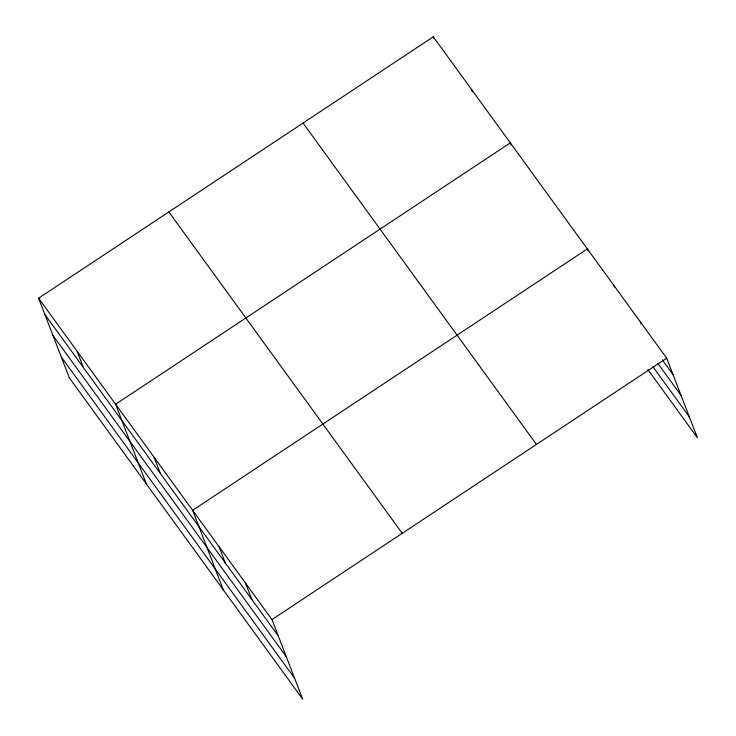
<?xml version="1.0" encoding="UTF-8"?>
<svg xmlns="http://www.w3.org/2000/svg" width="736" height="736" viewBox="0 0 736 736"><rect width="100%" height="100%" fill="white"/><g stroke="black" fill="none" stroke-linecap="round" stroke-linejoin="round"><path stroke-width="1.1" d="M38.585 298.209L271.98 619.574L302.698 699.2L69.313 377.826L38.585 298.209L433.302 36.8L666.687 358.174L697.415 437.791L647.818 369.5M271.98 619.574L666.687 358.174M662.409 359.922L672.989 374.486M657.901 363.51L681.048 395.379M652.979 366.822L689.356 416.907M303.048 123.068L536.434 444.434M168.838 211.94L402.233 533.315M44.887 314.52L278.272 635.895M52.946 335.414L286.332 656.788M61.254 356.942L294.639 678.307M640.237 321.752L641.028 323.785M613.787 285.329L614.578 287.362M588.128 250.948L587.337 248.906L192.62 510.315L223.348 589.932M511.106 144.891L510.315 142.848L115.607 404.257L146.326 483.883M471.813 89.829L472.595 91.862M433.302 36.8L434.084 38.842M245.53 583.151L251.822 599.472M219.07 546.728L225.372 563.049M154.118 457.286L160.411 473.598M77.096 351.228L83.389 367.549"/></g></svg>
